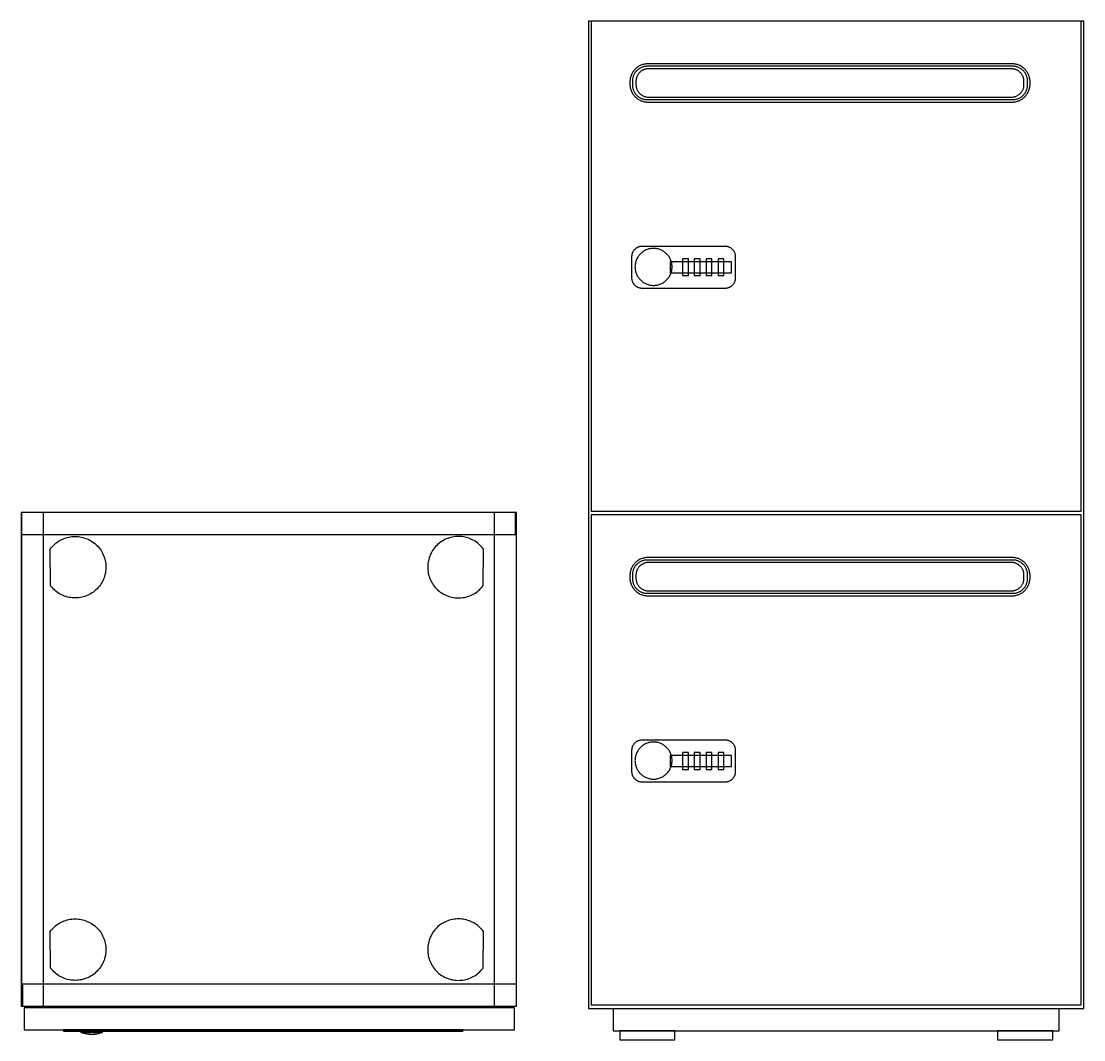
# Model space of a CAD drawing. Header units: millimetres. Extents: x 1075 to 13200, y 678 to 7235.
# Drawn here: x 4226 to 5087, y 5460 to 6285 of the extents above; entities that cross this region are included whole.
import ezdxf

# ---------------------------------------------------------------- set-up
doc = ezdxf.new("R2010")
doc.units = ezdxf.units.MM

msp = doc.modelspace()

# ---------------------------------------------------------------- linework, layer by layer
at = {"color": 0}
for points in [[(4627.29, 5886.94), (4226.29, 5886.94), (4226.29, 5486.94), (4627.29, 5486.94)], [(4244.39, 5886.94), (4226.39, 5886.94), (4226.39, 5486.94), (4244.39, 5486.94)], [(4626.39, 5886.94), (4226.39, 5886.94), (4226.39, 5869.14), (4626.39, 5869.14)], [(4244.33, 5886.94), (4226.39, 5886.94), (4226.39, 5487.02), (4244.33, 5487.02)], [(4627.22, 5887), (4609.22, 5887), (4609.22, 5487), (4627.22, 5487)], [(4627.29, 5886.94), (4609.29, 5886.94), (4609.29, 5486.94), (4627.29, 5486.94)], [(4249.77, 5857.32), (4250.61, 5858.41), (4251.49, 5859.44), (4252.41, 5860.41), (4253.38, 5861.32), (4254.38, 5862.17), (4255.43, 5862.96), (4256.5, 5863.69), (4257.61, 5864.36), (4258.75, 5864.97), (4259.91, 5865.51), (4261.09, 5866), (4262.29, 5866.42), (4263.52, 5866.78), (4264.75, 5867.07), (4266, 5867.31), (4267.26, 5867.48), (4268.53, 5867.58), (4269.79, 5867.62), (4271.07, 5867.6), (4272.34, 5867.51), (4273.6, 5867.36), (4274.86, 5867.14), (4276.11, 5866.86), (4277.35, 5866.51), (4278.58, 5866.1), (4279.79, 5865.62), (4280.98, 5865.07), (4282.14, 5864.46), (4283.28, 5863.78), (4284.39, 5863.03), (4285.48, 5862.21), (4286.53, 5861.33), (4287.53, 5860.39), (4288.46, 5859.41), (4289.34, 5858.39), (4290.14, 5857.33), (4290.89, 5856.25), (4291.57, 5855.13), (4292.19, 5853.98), (4292.74, 5852.82), (4293.23, 5851.62), (4293.65, 5850.41), (4294.02, 5849.19), (4294.31, 5847.95), (4294.55, 5846.7), (4294.72, 5845.44), (4294.82, 5844.17), (4294.86, 5842.9), (4294.84, 5841.63), (4294.75, 5840.36), (4294.6, 5839.1), (4294.39, 5837.85), (4294.11, 5836.6), (4293.77, 5835.37), (4293.36, 5834.15), (4292.89, 5832.96), (4292.35, 5831.78), (4291.75, 5830.63), (4291.09, 5829.5), (4290.36, 5828.4), (4289.57, 5827.33), (4288.71, 5826.3), (4287.79, 5825.31), (4286.8, 5824.35), (4285.76, 5823.45), (4284.69, 5822.62), (4283.59, 5821.86), (4282.46, 5821.16), (4281.3, 5820.53), (4280.12, 5819.96), (4278.92, 5819.46), (4277.71, 5819.03), (4276.47, 5818.66), (4275.22, 5818.36), (4273.97, 5818.13), (4272.7, 5817.96), (4271.44, 5817.85), (4270.16, 5817.81), (4268.89, 5817.83), (4267.63, 5817.92), (4266.37, 5818.07), (4265.11, 5818.28), (4263.87, 5818.56), (4262.65, 5818.9), (4261.44, 5819.31), (4260.24, 5819.77), (4259.08, 5820.3), (4257.93, 5820.89), (4256.82, 5821.54), (4255.73, 5822.26), (4254.67, 5823.03), (4253.66, 5823.87), (4252.68, 5824.76), (4251.74, 5825.72), (4250.84, 5826.74), (4249.99, 5827.82)], [(4600.52, 5857.32), (4599.69, 5858.41), (4598.8, 5859.44), (4597.88, 5860.41), (4596.91, 5861.32), (4595.91, 5862.17), (4594.86, 5862.96), (4593.79, 5863.69), (4592.68, 5864.36), (4591.55, 5864.97), (4590.38, 5865.51), (4589.2, 5866), (4588, 5866.42), (4586.78, 5866.78), (4585.54, 5867.07), (4584.29, 5867.31), (4583.03, 5867.48), (4581.77, 5867.58), (4580.5, 5867.62), (4579.22, 5867.6), (4577.95, 5867.51), (4576.69, 5867.36), (4575.43, 5867.14), (4574.18, 5866.86), (4572.94, 5866.51), (4571.71, 5866.1), (4570.5, 5865.62), (4569.32, 5865.07), (4568.15, 5864.46), (4567.01, 5863.78), (4565.9, 5863.03), (4564.81, 5862.21), (4563.76, 5861.33), (4562.76, 5860.39), (4561.83, 5859.41), (4560.96, 5858.39), (4560.15, 5857.33), (4559.4, 5856.25), (4558.72, 5855.13), (4558.1, 5853.98), (4557.55, 5852.82), (4557.06, 5851.62), (4556.64, 5850.41), (4556.27, 5849.19), (4555.98, 5847.95), (4555.74, 5846.7), (4555.57, 5845.44), (4555.47, 5844.17), (4555.43, 5842.9), (4555.45, 5841.63), (4555.54, 5840.36), (4555.69, 5839.1), (4555.9, 5837.85), (4556.18, 5836.6), (4556.52, 5835.37), (4556.93, 5834.15), (4557.4, 5832.96), (4557.94, 5831.78), (4558.54, 5830.63), (4559.2, 5829.5), (4559.93, 5828.4), (4560.73, 5827.33), (4561.58, 5826.3), (4562.5, 5825.31), (4563.49, 5824.35), (4564.53, 5823.45), (4565.6, 5822.62), (4566.7, 5821.86), (4567.83, 5821.16), (4568.99, 5820.53), (4570.17, 5819.96), (4571.37, 5819.46), (4572.58, 5819.03), (4573.82, 5818.66), (4575.07, 5818.36), (4576.32, 5818.13), (4577.59, 5817.96), (4578.86, 5817.85), (4580.13, 5817.81), (4581.4, 5817.83), (4582.66, 5817.92), (4583.92, 5818.07), (4585.18, 5818.28), (4586.42, 5818.56), (4587.64, 5818.9), (4588.86, 5819.31), (4590.05, 5819.77), (4591.21, 5820.3), (4592.36, 5820.89), (4593.48, 5821.54), (4594.56, 5822.26), (4595.62, 5823.03), (4596.63, 5823.87), (4597.61, 5824.76), (4598.55, 5825.72), (4599.45, 5826.74), (4600.3, 5827.82)], [(4249.77, 5547.5), (4250.61, 5548.59), (4251.49, 5549.62), (4252.41, 5550.59), (4253.38, 5551.5), (4254.38, 5552.35), (4255.43, 5553.14), (4256.5, 5553.87), (4257.61, 5554.54), (4258.75, 5555.15), (4259.91, 5555.69), (4261.09, 5556.18), (4262.29, 5556.6), (4263.52, 5556.96), (4264.75, 5557.25), (4266, 5557.48), (4267.26, 5557.65), (4268.53, 5557.76), (4269.79, 5557.8), (4271.07, 5557.78), (4272.34, 5557.69), (4273.6, 5557.54), (4274.86, 5557.32), (4276.11, 5557.04), (4277.35, 5556.69), (4278.58, 5556.28), (4279.79, 5555.8), (4280.98, 5555.25), (4282.14, 5554.63), (4283.28, 5553.95), (4284.39, 5553.2), (4285.48, 5552.39), (4286.53, 5551.5), (4287.53, 5550.56), (4288.46, 5549.58), (4289.34, 5548.56), (4290.14, 5547.51), (4290.89, 5546.42), (4291.57, 5545.31), (4292.19, 5544.16), (4292.74, 5542.99), (4293.23, 5541.8), (4293.65, 5540.59), (4294.02, 5539.37), (4294.31, 5538.13), (4294.55, 5536.87), (4294.72, 5535.61), (4294.82, 5534.35), (4294.86, 5533.08), (4294.84, 5531.81), (4294.75, 5530.54), (4294.6, 5529.28), (4294.39, 5528.02), (4294.11, 5526.78), (4293.77, 5525.55), (4293.36, 5524.33), (4292.89, 5523.13), (4292.35, 5521.96), (4291.75, 5520.8), (4291.09, 5519.68), (4290.36, 5518.58), (4289.57, 5517.51), (4288.71, 5516.48), (4287.79, 5515.49), (4286.8, 5514.53), (4285.76, 5513.63), (4284.69, 5512.8), (4283.59, 5512.03), (4282.46, 5511.34), (4281.3, 5510.7), (4280.12, 5510.14), (4278.92, 5509.64), (4277.71, 5509.21), (4276.47, 5508.84), (4275.22, 5508.54), (4273.97, 5508.31), (4272.7, 5508.13), (4271.44, 5508.03), (4270.16, 5507.99), (4268.89, 5508.01), (4267.63, 5508.1), (4266.37, 5508.25), (4265.11, 5508.46), (4263.87, 5508.74), (4262.65, 5509.08), (4261.44, 5509.48), (4260.24, 5509.95), (4259.08, 5510.48), (4257.93, 5511.07), (4256.82, 5511.72), (4255.73, 5512.43), (4254.67, 5513.21), (4253.66, 5514.04), (4252.68, 5514.94), (4251.74, 5515.9), (4250.84, 5516.92), (4249.99, 5517.99)], [(4600.52, 5547.5), (4599.69, 5548.59), (4598.8, 5549.62), (4597.88, 5550.59), (4596.91, 5551.5), (4595.91, 5552.35), (4594.86, 5553.14), (4593.79, 5553.87), (4592.68, 5554.54), (4591.55, 5555.15), (4590.38, 5555.69), (4589.2, 5556.18), (4588, 5556.6), (4586.78, 5556.96), (4585.54, 5557.25), (4584.29, 5557.48), (4583.03, 5557.65), (4581.77, 5557.76), (4580.5, 5557.8), (4579.22, 5557.78), (4577.95, 5557.69), (4576.69, 5557.54), (4575.43, 5557.32), (4574.18, 5557.04), (4572.94, 5556.69), (4571.71, 5556.28), (4570.5, 5555.8), (4569.32, 5555.25), (4568.15, 5554.63), (4567.01, 5553.95), (4565.9, 5553.2), (4564.81, 5552.39), (4563.76, 5551.5), (4562.76, 5550.56), (4561.83, 5549.58), (4560.96, 5548.56), (4560.15, 5547.51), (4559.4, 5546.42), (4558.72, 5545.31), (4558.1, 5544.16), (4557.55, 5542.99), (4557.06, 5541.8), (4556.64, 5540.59), (4556.27, 5539.37), (4555.98, 5538.13), (4555.74, 5536.87), (4555.57, 5535.61), (4555.47, 5534.35), (4555.43, 5533.08), (4555.45, 5531.81), (4555.54, 5530.54), (4555.69, 5529.28), (4555.9, 5528.02), (4556.18, 5526.78), (4556.52, 5525.55), (4556.93, 5524.33), (4557.4, 5523.13), (4557.94, 5521.96), (4558.54, 5520.8), (4559.2, 5519.68), (4559.93, 5518.58), (4560.73, 5517.51), (4561.58, 5516.48), (4562.5, 5515.49), (4563.49, 5514.53), (4564.53, 5513.63), (4565.6, 5512.8), (4566.7, 5512.03), (4567.83, 5511.34), (4568.99, 5510.7), (4570.17, 5510.14), (4571.37, 5509.64), (4572.58, 5509.21), (4573.82, 5508.84), (4575.07, 5508.54), (4576.32, 5508.31), (4577.59, 5508.13), (4578.86, 5508.03), (4580.13, 5507.99), (4581.4, 5508.01), (4582.66, 5508.1), (4583.92, 5508.25), (4585.18, 5508.46), (4586.42, 5508.74), (4587.64, 5509.08), (4588.86, 5509.48), (4590.05, 5509.95), (4591.21, 5510.48), (4592.36, 5511.07), (4593.48, 5511.72), (4594.56, 5512.43), (4595.62, 5513.21), (4596.63, 5514.04), (4597.61, 5514.94), (4598.55, 5515.9), (4599.45, 5516.92), (4600.3, 5517.99)], [(4627.29, 5504.94), (4227.29, 5504.94), (4227.29, 5486.94), (4627.29, 5486.94)], [(4625.73, 5485.85), (4228.73, 5485.85), (4228.73, 5467.85), (4625.73, 5467.85)], [(4584.23, 5467.88), (4260.24, 5467.88), (4260.24, 5467.42), (4260.24, 5467.39), (4260.25, 5467.36), (4260.25, 5467.34), (4260.26, 5467.31), (4260.26, 5467.29), (4260.27, 5467.26), (4260.28, 5467.24), (4260.29, 5467.21), (4260.3, 5467.19), (4260.31, 5467.17), (4260.32, 5467.15), (4260.33, 5467.13), (4260.35, 5467.1), (4260.36, 5467.09), (4260.38, 5467.07), (4260.4, 5467.05), (4260.41, 5467.03), (4260.43, 5467.01), (4260.45, 5467), (4260.47, 5466.98), (4260.49, 5466.97), (4260.52, 5466.96), (4260.54, 5466.95), (4260.56, 5466.94), (4260.59, 5466.93), (4260.61, 5466.92), (4260.63, 5466.91), (4260.66, 5466.91), (4260.69, 5466.9), (4260.71, 5466.9), (4260.74, 5466.9), (4260.76, 5466.9), (4583.71, 5466.9), (4583.74, 5466.9), (4583.76, 5466.9), (4583.79, 5466.9), (4583.81, 5466.91), (4583.84, 5466.91), (4583.86, 5466.92), (4583.89, 5466.93), (4583.91, 5466.94), (4583.93, 5466.95), (4583.96, 5466.96), (4583.98, 5466.97), (4584, 5466.98), (4584.02, 5467), (4584.04, 5467.01), (4584.06, 5467.03), (4584.07, 5467.05), (4584.09, 5467.07), (4584.11, 5467.09), (4584.12, 5467.1), (4584.14, 5467.13), (4584.15, 5467.15), (4584.16, 5467.17), (4584.18, 5467.19), (4584.19, 5467.21), (4584.2, 5467.24), (4584.2, 5467.26), (4584.21, 5467.29), (4584.22, 5467.31), (4584.22, 5467.34), (4584.22, 5467.36), (4584.23, 5467.39), (4584.23, 5467.42)], [(4292.02, 5466.91), (4274.5, 5466.91), (4274.5, 5465.76), (4292.02, 5465.76)]]:
    msp.add_lwpolyline(points, close=True, dxfattribs=at)
msp.add_lwpolyline([(4275.48, 5465.76), (4276.75, 5465.3), (4278.05, 5464.91), (4279.37, 5464.61), (4280.7, 5464.4), (4282.05, 5464.27), (4283.4, 5464.22), (4284.75, 5464.26), (4286.1, 5464.39), (4287.43, 5464.6), (4288.75, 5464.9), (4290.05, 5465.28), (4291.32, 5465.74)], dxfattribs=at)
for points in [[(5086.68, 6285.05, 0), (4685.68, 6285.05, 0), (4685.68, 5485.05, 0), (5086.68, 5485.05, 0)], [(5084.68, 6285.05, 0), (4687.68, 6285.05, 0), (4687.68, 5888.05, 0), (5084.68, 5888.05, 0)], [(5043.18, 6236.03, 0), (5043.16, 6236.77, 0), (5043.1, 6237.51, 0), (5043.01, 6238.23, 0), (5042.88, 6238.95, 0), (5042.72, 6239.65, 0), (5042.52, 6240.34, 0), (5042.3, 6241.01, 0), (5042.04, 6241.67, 0), (5041.74, 6242.32, 0), (5041.42, 6242.94, 0), (5041.07, 6243.55, 0), (5040.7, 6244.14, 0), (5040.29, 6244.71, 0), (5039.86, 6245.26, 0), (5039.4, 6245.79, 0), (5038.92, 6246.29, 0), (5038.42, 6246.77, 0), (5037.89, 6247.23, 0), (5037.34, 6247.66, 0), (5036.77, 6248.06, 0), (5036.18, 6248.44, 0), (5035.57, 6248.79, 0), (5034.95, 6249.11, 0), (5034.31, 6249.4, 0), (5033.65, 6249.66, 0), (5032.97, 6249.89, 0), (5032.28, 6250.09, 0), (5031.58, 6250.25, 0), (5030.87, 6250.38, 0), (5030.14, 6250.47, 0), (5029.4, 6250.53, 0), (5028.66, 6250.55, 0), (4733.7, 6250.55, 0), (4732.95, 6250.53, 0), (4732.21, 6250.47, 0), (4731.49, 6250.38, 0), (4730.77, 6250.25, 0), (4730.07, 6250.09, 0), (4729.38, 6249.89, 0), (4728.71, 6249.66, 0), (4728.05, 6249.4, 0), (4727.41, 6249.11, 0), (4726.78, 6248.79, 0), (4726.17, 6248.44, 0), (4725.58, 6248.06, 0), (4725.01, 6247.66, 0), (4724.46, 6247.23, 0), (4723.94, 6246.77, 0), (4723.43, 6246.29, 0), (4722.95, 6245.79, 0), (4722.5, 6245.26, 0), (4722.06, 6244.71, 0), (4721.66, 6244.14, 0), (4721.28, 6243.55, 0), (4720.93, 6242.94, 0), (4720.61, 6242.32, 0), (4720.32, 6241.67, 0), (4720.06, 6241.01, 0), (4719.83, 6240.34, 0), (4719.64, 6239.65, 0), (4719.47, 6238.95, 0), (4719.34, 6238.23, 0), (4719.25, 6237.51, 0), (4719.2, 6236.77, 0), (4719.18, 6236.03, 0), (4719.18, 6234.07, 0), (4719.2, 6233.32, 0), (4719.25, 6232.58, 0), (4719.34, 6231.86, 0), (4719.47, 6231.14, 0), (4719.64, 6230.44, 0), (4719.83, 6229.75, 0), (4720.06, 6229.08, 0), (4720.32, 6228.42, 0), (4720.61, 6227.77, 0), (4720.93, 6227.15, 0), (4721.28, 6226.54, 0), (4721.66, 6225.95, 0), (4722.06, 6225.38, 0), (4722.5, 6224.83, 0), (4722.95, 6224.31, 0), (4723.43, 6223.8, 0), (4723.94, 6223.32, 0), (4724.46, 6222.86, 0), (4725.01, 6222.43, 0), (4725.58, 6222.03, 0), (4726.17, 6221.65, 0), (4726.78, 6221.3, 0), (4727.41, 6220.98, 0), (4728.05, 6220.69, 0), (4728.71, 6220.43, 0), (4729.38, 6220.2, 0), (4730.07, 6220, 0), (4730.77, 6219.84, 0), (4731.49, 6219.71, 0), (4732.21, 6219.62, 0), (4732.95, 6219.56, 0), (4733.7, 6219.55, 0), (5028.66, 6219.55, 0), (5029.4, 6219.56, 0), (5030.14, 6219.62, 0), (5030.87, 6219.71, 0), (5031.58, 6219.84, 0), (5032.28, 6220, 0), (5032.97, 6220.2, 0), (5033.65, 6220.43, 0), (5034.31, 6220.69, 0), (5034.95, 6220.98, 0), (5035.57, 6221.3, 0), (5036.18, 6221.65, 0), (5036.77, 6222.03, 0), (5037.34, 6222.43, 0), (5037.89, 6222.86, 0), (5038.42, 6223.32, 0), (5038.92, 6223.8, 0), (5039.4, 6224.31, 0), (5039.86, 6224.83, 0), (5040.29, 6225.38, 0), (5040.7, 6225.95, 0), (5041.07, 6226.54, 0), (5041.42, 6227.15, 0), (5041.74, 6227.77, 0), (5042.04, 6228.42, 0), (5042.3, 6229.08, 0), (5042.52, 6229.75, 0), (5042.72, 6230.44, 0), (5042.88, 6231.14, 0), (5043.01, 6231.86, 0), (5043.1, 6232.58, 0), (5043.16, 6233.32, 0), (5043.18, 6234.07, 0)], [(5041.18, 6236.55, 0), (5041.16, 6237.16, 0), (5041.11, 6237.77, 0), (5041.04, 6238.37, 0), (5040.93, 6238.96, 0), (5040.8, 6239.54, 0), (5040.64, 6240.11, 0), (5040.45, 6240.67, 0), (5040.23, 6241.21, 0), (5039.99, 6241.75, 0), (5039.73, 6242.26, 0), (5039.44, 6242.77, 0), (5039.13, 6243.25, 0), (5038.79, 6243.72, 0), (5038.44, 6244.18, 0), (5038.06, 6244.61, 0), (5037.66, 6245.03, 0), (5037.24, 6245.43, 0), (5036.81, 6245.8, 0), (5036.35, 6246.16, 0), (5035.88, 6246.49, 0), (5035.4, 6246.81, 0), (5034.89, 6247.1, 0), (5034.38, 6247.36, 0), (5033.85, 6247.6, 0), (5033.3, 6247.82, 0), (5032.74, 6248.01, 0), (5032.17, 6248.17, 0), (5031.59, 6248.3, 0), (5031, 6248.41, 0), (5030.4, 6248.48, 0), (5029.79, 6248.53, 0), (5029.18, 6248.55, 0), (4733.18, 6248.55, 0), (4732.56, 6248.53, 0), (4731.95, 6248.48, 0), (4731.35, 6248.41, 0), (4730.76, 6248.3, 0), (4730.18, 6248.17, 0), (4729.61, 6248.01, 0), (4729.05, 6247.82, 0), (4728.51, 6247.6, 0), (4727.98, 6247.36, 0), (4727.46, 6247.1, 0), (4726.96, 6246.81, 0), (4726.47, 6246.49, 0), (4726, 6246.16, 0), (4725.55, 6245.8, 0), (4725.11, 6245.43, 0), (4724.69, 6245.03, 0), (4724.3, 6244.61, 0), (4723.92, 6244.18, 0), (4723.56, 6243.72, 0), (4723.23, 6243.25, 0), (4722.92, 6242.77, 0), (4722.63, 6242.26, 0), (4722.36, 6241.75, 0), (4722.12, 6241.21, 0), (4721.91, 6240.67, 0), (4721.72, 6240.11, 0), (4721.56, 6239.54, 0), (4721.42, 6238.96, 0), (4721.32, 6238.37, 0), (4721.24, 6237.77, 0), (4721.19, 6237.16, 0), (4721.18, 6236.55, 0), (4721.18, 6233.55, 0), (4721.19, 6232.93, 0), (4721.24, 6232.32, 0), (4721.32, 6231.72, 0), (4721.42, 6231.13, 0), (4721.56, 6230.55, 0), (4721.72, 6229.98, 0), (4721.91, 6229.42, 0), (4722.12, 6228.88, 0), (4722.36, 6228.35, 0), (4722.63, 6227.83, 0), (4722.92, 6227.33, 0), (4723.23, 6226.84, 0), (4723.56, 6226.37, 0), (4723.92, 6225.91, 0), (4724.3, 6225.48, 0), (4724.69, 6225.06, 0), (4725.11, 6224.66, 0), (4725.55, 6224.29, 0), (4726, 6223.93, 0), (4726.47, 6223.6, 0), (4726.96, 6223.28, 0), (4727.46, 6222.99, 0), (4727.98, 6222.73, 0), (4728.51, 6222.49, 0), (4729.05, 6222.27, 0), (4729.61, 6222.09, 0), (4730.18, 6221.92, 0), (4730.76, 6221.79, 0), (4731.35, 6221.68, 0), (4731.95, 6221.61, 0), (4732.56, 6221.56, 0), (4733.18, 6221.55, 0), (5029.18, 6221.55, 0), (5029.79, 6221.56, 0), (5030.4, 6221.61, 0), (5031, 6221.68, 0), (5031.59, 6221.79, 0), (5032.17, 6221.92, 0), (5032.74, 6222.09, 0), (5033.3, 6222.27, 0), (5033.85, 6222.49, 0), (5034.38, 6222.73, 0), (5034.89, 6222.99, 0), (5035.4, 6223.28, 0), (5035.88, 6223.6, 0), (5036.35, 6223.93, 0), (5036.81, 6224.29, 0), (5037.24, 6224.66, 0), (5037.66, 6225.06, 0), (5038.06, 6225.48, 0), (5038.44, 6225.91, 0), (5038.79, 6226.37, 0), (5039.13, 6226.84, 0), (5039.44, 6227.33, 0), (5039.73, 6227.83, 0), (5039.99, 6228.35, 0), (5040.23, 6228.88, 0), (5040.45, 6229.42, 0), (5040.64, 6229.98, 0), (5040.8, 6230.55, 0), (5040.93, 6231.13, 0), (5041.04, 6231.72, 0), (5041.11, 6232.32, 0), (5041.16, 6232.93, 0), (5041.18, 6233.55, 0)], [(5038.29, 6236.35, 0), (5038.27, 6236.87, 0), (5038.23, 6237.39, 0), (5038.17, 6237.9, 0), (5038.08, 6238.4, 0), (5037.97, 6238.89, 0), (5037.83, 6239.37, 0), (5037.67, 6239.84, 0), (5037.49, 6240.31, 0), (5037.28, 6240.76, 0), (5037.06, 6241.19, 0), (5036.81, 6241.62, 0), (5036.55, 6242.03, 0), (5036.27, 6242.43, 0), (5035.96, 6242.81, 0), (5035.64, 6243.18, 0), (5035.31, 6243.54, 0), (5034.95, 6243.87, 0), (5034.58, 6244.19, 0), (5034.2, 6244.49, 0), (5033.8, 6244.78, 0), (5033.39, 6245.04, 0), (5032.96, 6245.29, 0), (5032.53, 6245.51, 0), (5032.08, 6245.72, 0), (5031.61, 6245.9, 0), (5031.14, 6246.06, 0), (5030.66, 6246.2, 0), (5030.17, 6246.31, 0), (5029.67, 6246.4, 0), (5029.16, 6246.46, 0), (5028.64, 6246.5, 0), (5028.12, 6246.52, 0), (4734.23, 6246.52, 0), (4733.71, 6246.5, 0), (4733.19, 6246.46, 0), (4732.69, 6246.4, 0), (4732.19, 6246.31, 0), (4731.69, 6246.2, 0), (4731.21, 6246.06, 0), (4730.74, 6245.9, 0), (4730.28, 6245.72, 0), (4729.83, 6245.51, 0), (4729.39, 6245.29, 0), (4728.96, 6245.04, 0), (4728.55, 6244.78, 0), (4728.15, 6244.49, 0), (4727.77, 6244.19, 0), (4727.4, 6243.87, 0), (4727.05, 6243.54, 0), (4726.71, 6243.18, 0), (4726.39, 6242.81, 0), (4726.09, 6242.43, 0), (4725.81, 6242.03, 0), (4725.54, 6241.62, 0), (4725.3, 6241.19, 0), (4725.07, 6240.76, 0), (4724.87, 6240.31, 0), (4724.69, 6239.84, 0), (4724.53, 6239.37, 0), (4724.39, 6238.89, 0), (4724.28, 6238.4, 0), (4724.19, 6237.9, 0), (4724.12, 6237.39, 0), (4724.08, 6236.87, 0), (4724.07, 6236.35, 0), (4724.07, 6233.74, 0), (4724.08, 6233.22, 0), (4724.12, 6232.7, 0), (4724.19, 6232.19, 0), (4724.28, 6231.69, 0), (4724.39, 6231.2, 0), (4724.53, 6230.72, 0), (4724.69, 6230.25, 0), (4724.87, 6229.79, 0), (4725.07, 6229.33, 0), (4725.3, 6228.9, 0), (4725.54, 6228.47, 0), (4725.81, 6228.06, 0), (4726.09, 6227.66, 0), (4726.39, 6227.28, 0), (4726.71, 6226.91, 0), (4727.05, 6226.55, 0), (4727.4, 6226.22, 0), (4727.77, 6225.9, 0), (4728.15, 6225.6, 0), (4728.55, 6225.31, 0), (4728.96, 6225.05, 0), (4729.39, 6224.8, 0), (4729.83, 6224.58, 0), (4730.28, 6224.37, 0), (4730.74, 6224.19, 0), (4731.21, 6224.03, 0), (4731.69, 6223.9, 0), (4732.19, 6223.78, 0), (4732.69, 6223.69, 0), (4733.19, 6223.63, 0), (4733.71, 6223.59, 0), (4734.23, 6223.58, 0), (5028.12, 6223.58, 0), (5028.64, 6223.59, 0), (5029.16, 6223.63, 0), (5029.67, 6223.69, 0), (5030.17, 6223.78, 0), (5030.66, 6223.9, 0), (5031.14, 6224.03, 0), (5031.61, 6224.19, 0), (5032.08, 6224.37, 0), (5032.53, 6224.58, 0), (5032.96, 6224.8, 0), (5033.39, 6225.05, 0), (5033.8, 6225.31, 0), (5034.2, 6225.6, 0), (5034.58, 6225.9, 0), (5034.95, 6226.22, 0), (5035.31, 6226.55, 0), (5035.64, 6226.91, 0), (5035.96, 6227.28, 0), (5036.27, 6227.66, 0), (5036.55, 6228.06, 0), (5036.81, 6228.47, 0), (5037.06, 6228.9, 0), (5037.28, 6229.33, 0), (5037.49, 6229.79, 0), (5037.67, 6230.25, 0), (5037.83, 6230.72, 0), (5037.97, 6231.2, 0), (5038.08, 6231.69, 0), (5038.17, 6232.19, 0), (5038.23, 6232.7, 0), (5038.27, 6233.22, 0), (5038.29, 6233.74, 0)], [(4804.79, 6094.2, 0.48), (4804.78, 6094.64, 0.48), (4804.75, 6095.06, 0.48), (4804.69, 6095.48, 0.48), (4804.62, 6095.9, 0.48), (4804.52, 6096.3, 0.48), (4804.41, 6096.7, 0.48), (4804.28, 6097.09, 0.48), (4804.13, 6097.47, 0.48), (4803.96, 6097.84, 0.48), (4803.77, 6098.21, 0.48), (4803.57, 6098.56, 0.48), (4803.35, 6098.9, 0.48), (4803.12, 6099.23, 0.48), (4802.87, 6099.54, 0.48), (4802.61, 6099.85, 0.48), (4802.33, 6100.14, 0.48), (4802.04, 6100.42, 0.48), (4801.73, 6100.68, 0.48), (4801.41, 6100.93, 0.48), (4801.08, 6101.17, 0.48), (4800.74, 6101.39, 0.48), (4800.39, 6101.59, 0.48), (4800.03, 6101.77, 0.48), (4799.66, 6101.94, 0.48), (4799.28, 6102.09, 0.48), (4798.89, 6102.22, 0.48), (4798.49, 6102.34, 0.48), (4798.08, 6102.43, 0.48), (4797.67, 6102.51, 0.48), (4797.25, 6102.56, 0.48), (4796.82, 6102.59, 0.48), (4796.39, 6102.6, 0.48), (4728.96, 6102.6, 0.48), (4728.53, 6102.59, 0.48), (4728.11, 6102.56, 0.48), (4727.69, 6102.51, 0.48), (4727.27, 6102.43, 0.48), (4726.87, 6102.34, 0.48), (4726.47, 6102.22, 0.48), (4726.08, 6102.09, 0.48), (4725.7, 6101.94, 0.48), (4725.32, 6101.77, 0.48), (4724.96, 6101.59, 0.48), (4724.61, 6101.39, 0.48), (4724.27, 6101.17, 0.48), (4723.94, 6100.93, 0.48), (4723.62, 6100.68, 0.48), (4723.32, 6100.42, 0.48), (4723.03, 6100.14, 0.48), (4722.75, 6099.85, 0.48), (4722.48, 6099.54, 0.48), (4722.24, 6099.23, 0.48), (4722, 6098.9, 0.48), (4721.78, 6098.56, 0.48), (4721.58, 6098.21, 0.48), (4721.39, 6097.84, 0.48), (4721.23, 6097.47, 0.48), (4721.07, 6097.09, 0.48), (4720.94, 6096.7, 0.48), (4720.83, 6096.3, 0.48), (4720.74, 6095.9, 0.48), (4720.66, 6095.48, 0.48), (4720.61, 6095.06, 0.48), (4720.58, 6094.64, 0.48), (4720.57, 6094.2, 0.48), (4720.57, 6077.24, 0.48), (4720.58, 6076.8, 0.48), (4720.61, 6076.38, 0.48), (4720.66, 6075.96, 0.48), (4720.74, 6075.54, 0.48), (4720.83, 6075.14, 0.48), (4720.94, 6074.74, 0.48), (4721.07, 6074.35, 0.48), (4721.23, 6073.97, 0.48), (4721.39, 6073.6, 0.48), (4721.58, 6073.23, 0.48), (4721.78, 6072.88, 0.48), (4722, 6072.54, 0.48), (4722.24, 6072.21, 0.48), (4722.48, 6071.89, 0.48), (4722.75, 6071.59, 0.48), (4723.03, 6071.3, 0.48), (4723.32, 6071.02, 0.48), (4723.62, 6070.76, 0.48), (4723.94, 6070.51, 0.48), (4724.27, 6070.27, 0.48), (4724.61, 6070.05, 0.48), (4724.96, 6069.85, 0.48), (4725.32, 6069.66, 0.48), (4725.7, 6069.5, 0.48), (4726.08, 6069.35, 0.48), (4726.47, 6069.21, 0.48), (4726.87, 6069.1, 0.48), (4727.27, 6069.01, 0.48), (4727.69, 6068.93, 0.48), (4728.11, 6068.88, 0.48), (4728.53, 6068.85, 0.48), (4728.96, 6068.84, 0.48), (4796.39, 6068.84, 0.48), (4796.82, 6068.85, 0.48), (4797.25, 6068.88, 0.48), (4797.67, 6068.93, 0.48), (4798.08, 6069.01, 0.48), (4798.49, 6069.1, 0.48), (4798.89, 6069.21, 0.48), (4799.28, 6069.35, 0.48), (4799.66, 6069.5, 0.48), (4800.03, 6069.66, 0.48), (4800.39, 6069.85, 0.48), (4800.74, 6070.05, 0.48), (4801.08, 6070.27, 0.48), (4801.41, 6070.51, 0.48), (4801.73, 6070.76, 0.48), (4802.04, 6071.02, 0.48), (4802.33, 6071.3, 0.48), (4802.61, 6071.59, 0.48), (4802.87, 6071.89, 0.48), (4803.12, 6072.21, 0.48), (4803.35, 6072.54, 0.48), (4803.57, 6072.88, 0.48), (4803.77, 6073.23, 0.48), (4803.96, 6073.6, 0.48), (4804.13, 6073.97, 0.48), (4804.28, 6074.35, 0.48), (4804.41, 6074.74, 0.48), (4804.52, 6075.14, 0.48), (4804.62, 6075.54, 0.48), (4804.69, 6075.96, 0.48), (4804.75, 6076.38, 0.48), (4804.78, 6076.8, 0.48), (4804.79, 6077.24, 0.48)], [(4753.3, 6086.04, 0.48), (4753.28, 6086.81, 0.48), (4753.22, 6087.58, 0.48), (4753.12, 6088.33, 0.48), (4752.99, 6089.07, 0.48), (4752.82, 6089.79, 0.48), (4752.62, 6090.5, 0.48), (4752.39, 6091.2, 0.48), (4752.12, 6091.88, 0.48), (4751.82, 6092.55, 0.48), (4751.48, 6093.19, 0.48), (4751.12, 6093.82, 0.48), (4750.73, 6094.43, 0.48), (4750.31, 6095.02, 0.48), (4749.87, 6095.59, 0.48), (4749.4, 6096.13, 0.48), (4748.9, 6096.65, 0.48), (4748.38, 6097.15, 0.48), (4747.83, 6097.62, 0.48), (4747.27, 6098.07, 0.48), (4746.68, 6098.49, 0.48), (4746.07, 6098.88, 0.48), (4745.44, 6099.24, 0.48), (4744.79, 6099.57, 0.48), (4744.13, 6099.87, 0.48), (4743.45, 6100.14, 0.48), (4742.75, 6100.38, 0.48), (4742.04, 6100.58, 0.48), (4741.31, 6100.75, 0.48), (4740.57, 6100.88, 0.48), (4739.82, 6100.97, 0.48), (4739.06, 6101.03, 0.48), (4738.29, 6101.05, 0.48), (4737.52, 6101.03, 0.48), (4736.76, 6100.97, 0.48), (4736.01, 6100.88, 0.48), (4735.27, 6100.75, 0.48), (4734.54, 6100.58, 0.48), (4733.83, 6100.38, 0.48), (4733.13, 6100.14, 0.48), (4732.45, 6099.87, 0.48), (4731.79, 6099.57, 0.48), (4731.14, 6099.24, 0.48), (4730.51, 6098.88, 0.48), (4729.9, 6098.49, 0.48), (4729.31, 6098.07, 0.48), (4728.75, 6097.62, 0.48), (4728.2, 6097.15, 0.48), (4727.68, 6096.65, 0.48), (4727.18, 6096.13, 0.48), (4726.71, 6095.59, 0.48), (4726.27, 6095.02, 0.48), (4725.85, 6094.43, 0.48), (4725.46, 6093.82, 0.48), (4725.09, 6093.19, 0.48), (4724.76, 6092.55, 0.48), (4724.46, 6091.88, 0.48), (4724.19, 6091.2, 0.48), (4723.96, 6090.5, 0.48), (4723.75, 6089.79, 0.48), (4723.59, 6089.07, 0.48), (4723.45, 6088.33, 0.48), (4723.36, 6087.58, 0.48), (4723.3, 6086.81, 0.48), (4723.28, 6086.04, 0.48), (4723.3, 6085.27, 0.48), (4723.36, 6084.51, 0.48), (4723.45, 6083.76, 0.48), (4723.59, 6083.02, 0.48), (4723.75, 6082.29, 0.48), (4723.96, 6081.58, 0.48), (4724.19, 6080.89, 0.48), (4724.46, 6080.2, 0.48), (4724.76, 6079.54, 0.48), (4725.09, 6078.89, 0.48), (4725.46, 6078.26, 0.48), (4725.85, 6077.66, 0.48), (4726.27, 6077.07, 0.48), (4726.71, 6076.5, 0.48), (4727.18, 6075.95, 0.48), (4727.68, 6075.43, 0.48), (4728.2, 6074.94, 0.48), (4728.75, 6074.46, 0.48), (4729.31, 6074.02, 0.48), (4729.9, 6073.6, 0.48), (4730.51, 6073.21, 0.48), (4731.14, 6072.85, 0.48), (4731.79, 6072.52, 0.48), (4732.45, 6072.22, 0.48), (4733.13, 6071.95, 0.48), (4733.83, 6071.71, 0.48), (4734.54, 6071.51, 0.48), (4735.27, 6071.34, 0.48), (4736.01, 6071.21, 0.48), (4736.76, 6071.11, 0.48), (4737.52, 6071.05, 0.48), (4738.29, 6071.04, 0.48), (4739.06, 6071.05, 0.48), (4739.82, 6071.11, 0.48), (4740.57, 6071.21, 0.48), (4741.31, 6071.34, 0.48), (4742.04, 6071.51, 0.48), (4742.75, 6071.71, 0.48), (4743.45, 6071.95, 0.48), (4744.13, 6072.22, 0.48), (4744.79, 6072.52, 0.48), (4745.44, 6072.85, 0.48), (4746.07, 6073.21, 0.48), (4746.68, 6073.6, 0.48), (4747.27, 6074.02, 0.48), (4747.83, 6074.46, 0.48), (4748.38, 6074.94, 0.48), (4748.9, 6075.43, 0.48), (4749.4, 6075.95, 0.48), (4749.87, 6076.5, 0.48), (4750.31, 6077.07, 0.48), (4750.73, 6077.66, 0.48), (4751.12, 6078.26, 0.48), (4751.48, 6078.89, 0.48), (4751.82, 6079.54, 0.48), (4752.12, 6080.2, 0.48), (4752.39, 6080.89, 0.48), (4752.62, 6081.58, 0.48), (4752.82, 6082.29, 0.48), (4752.99, 6083.02, 0.48), (4753.12, 6083.76, 0.48), (4753.22, 6084.51, 0.48), (4753.28, 6085.27, 0.48)], [(4766.5, 6092.64, 0.48), (4761.74, 6092.64, 0.48), (4761.74, 6078.92, 0.48), (4766.5, 6078.92, 0.48)], [(4776.02, 6092.64, 0.48), (4771.26, 6092.64, 0.48), (4771.26, 6078.92, 0.48), (4776.02, 6078.92, 0.48)], [(4785.55, 6092.64, 0.48), (4780.79, 6092.64, 0.48), (4780.79, 6078.92, 0.48), (4785.55, 6078.92, 0.48)], [(4795.27, 6092.64, 0.48), (4790.51, 6092.64, 0.48), (4790.51, 6078.92, 0.48), (4795.27, 6078.92, 0.48)], [(4801.43, 6090.05, 0.48), (4751.74, 6090.05, 0.48), (4751.74, 6081.26, 0.48), (4801.43, 6081.26, 0.48)], [(5084.68, 5885.05, 0), (4687.68, 5885.05, 0), (4687.68, 5488.05, 0), (5084.68, 5488.05, 0)], [(5043.18, 5836.03, 0), (5043.16, 5836.77, 0), (5043.1, 5837.51, 0), (5043.01, 5838.23, 0), (5042.88, 5838.95, 0), (5042.72, 5839.65, 0), (5042.52, 5840.34, 0), (5042.3, 5841.01, 0), (5042.04, 5841.67, 0), (5041.74, 5842.32, 0), (5041.42, 5842.94, 0), (5041.07, 5843.55, 0), (5040.7, 5844.14, 0), (5040.29, 5844.71, 0), (5039.86, 5845.26, 0), (5039.4, 5845.79, 0), (5038.92, 5846.29, 0), (5038.42, 5846.77, 0), (5037.89, 5847.23, 0), (5037.34, 5847.66, 0), (5036.77, 5848.06, 0), (5036.18, 5848.44, 0), (5035.57, 5848.79, 0), (5034.95, 5849.11, 0), (5034.31, 5849.4, 0), (5033.65, 5849.66, 0), (5032.97, 5849.89, 0), (5032.28, 5850.09, 0), (5031.58, 5850.25, 0), (5030.87, 5850.38, 0), (5030.14, 5850.47, 0), (5029.4, 5850.53, 0), (5028.66, 5850.55, 0), (4733.7, 5850.55, 0), (4732.95, 5850.53, 0), (4732.21, 5850.47, 0), (4731.49, 5850.38, 0), (4730.77, 5850.25, 0), (4730.07, 5850.09, 0), (4729.38, 5849.89, 0), (4728.71, 5849.66, 0), (4728.05, 5849.4, 0), (4727.41, 5849.11, 0), (4726.78, 5848.79, 0), (4726.17, 5848.44, 0), (4725.58, 5848.06, 0), (4725.01, 5847.66, 0), (4724.46, 5847.23, 0), (4723.94, 5846.77, 0), (4723.43, 5846.29, 0), (4722.95, 5845.79, 0), (4722.5, 5845.26, 0), (4722.06, 5844.71, 0), (4721.66, 5844.14, 0), (4721.28, 5843.55, 0), (4720.93, 5842.94, 0), (4720.61, 5842.32, 0), (4720.32, 5841.67, 0), (4720.06, 5841.01, 0), (4719.83, 5840.34, 0), (4719.64, 5839.65, 0), (4719.47, 5838.95, 0), (4719.34, 5838.23, 0), (4719.25, 5837.51, 0), (4719.2, 5836.77, 0), (4719.18, 5836.03, 0), (4719.18, 5834.07, 0), (4719.2, 5833.32, 0), (4719.25, 5832.58, 0), (4719.34, 5831.86, 0), (4719.47, 5831.14, 0), (4719.64, 5830.44, 0), (4719.83, 5829.75, 0), (4720.06, 5829.08, 0), (4720.32, 5828.42, 0), (4720.61, 5827.77, 0), (4720.93, 5827.15, 0), (4721.28, 5826.54, 0), (4721.66, 5825.95, 0), (4722.06, 5825.38, 0), (4722.5, 5824.83, 0), (4722.95, 5824.31, 0), (4723.43, 5823.8, 0), (4723.94, 5823.32, 0), (4724.46, 5822.86, 0), (4725.01, 5822.43, 0), (4725.58, 5822.03, 0), (4726.17, 5821.65, 0), (4726.78, 5821.3, 0), (4727.41, 5820.98, 0), (4728.05, 5820.69, 0), (4728.71, 5820.43, 0), (4729.38, 5820.2, 0), (4730.07, 5820, 0), (4730.77, 5819.84, 0), (4731.49, 5819.71, 0), (4732.21, 5819.62, 0), (4732.95, 5819.56, 0), (4733.7, 5819.55, 0), (5028.66, 5819.55, 0), (5029.4, 5819.56, 0), (5030.14, 5819.62, 0), (5030.87, 5819.71, 0), (5031.58, 5819.84, 0), (5032.28, 5820, 0), (5032.97, 5820.2, 0), (5033.65, 5820.43, 0), (5034.31, 5820.69, 0), (5034.95, 5820.98, 0), (5035.57, 5821.3, 0), (5036.18, 5821.65, 0), (5036.77, 5822.03, 0), (5037.34, 5822.43, 0), (5037.89, 5822.86, 0), (5038.42, 5823.32, 0), (5038.92, 5823.8, 0), (5039.4, 5824.31, 0), (5039.86, 5824.83, 0), (5040.29, 5825.38, 0), (5040.7, 5825.95, 0), (5041.07, 5826.54, 0), (5041.42, 5827.15, 0), (5041.74, 5827.77, 0), (5042.04, 5828.42, 0), (5042.3, 5829.08, 0), (5042.52, 5829.75, 0), (5042.72, 5830.44, 0), (5042.88, 5831.14, 0), (5043.01, 5831.86, 0), (5043.1, 5832.58, 0), (5043.16, 5833.32, 0), (5043.18, 5834.07, 0)], [(5041.18, 5836.55, 0), (5041.16, 5837.16, 0), (5041.11, 5837.77, 0), (5041.04, 5838.37, 0), (5040.93, 5838.96, 0), (5040.8, 5839.54, 0), (5040.64, 5840.11, 0), (5040.45, 5840.67, 0), (5040.23, 5841.21, 0), (5039.99, 5841.75, 0), (5039.73, 5842.26, 0), (5039.44, 5842.77, 0), (5039.13, 5843.25, 0), (5038.79, 5843.72, 0), (5038.44, 5844.18, 0), (5038.06, 5844.61, 0), (5037.66, 5845.03, 0), (5037.24, 5845.43, 0), (5036.81, 5845.8, 0), (5036.35, 5846.16, 0), (5035.88, 5846.49, 0), (5035.4, 5846.81, 0), (5034.89, 5847.1, 0), (5034.38, 5847.36, 0), (5033.85, 5847.6, 0), (5033.3, 5847.82, 0), (5032.74, 5848.01, 0), (5032.17, 5848.17, 0), (5031.59, 5848.3, 0), (5031, 5848.41, 0), (5030.4, 5848.48, 0), (5029.79, 5848.53, 0), (5029.18, 5848.55, 0), (4733.18, 5848.55, 0), (4732.56, 5848.53, 0), (4731.95, 5848.48, 0), (4731.35, 5848.41, 0), (4730.76, 5848.3, 0), (4730.18, 5848.17, 0), (4729.61, 5848.01, 0), (4729.05, 5847.82, 0), (4728.51, 5847.6, 0), (4727.98, 5847.36, 0), (4727.46, 5847.1, 0), (4726.96, 5846.81, 0), (4726.47, 5846.49, 0), (4726, 5846.16, 0), (4725.55, 5845.8, 0), (4725.11, 5845.43, 0), (4724.69, 5845.03, 0), (4724.3, 5844.61, 0), (4723.92, 5844.18, 0), (4723.56, 5843.72, 0), (4723.23, 5843.25, 0), (4722.92, 5842.77, 0), (4722.63, 5842.26, 0), (4722.36, 5841.75, 0), (4722.12, 5841.21, 0), (4721.91, 5840.67, 0), (4721.72, 5840.11, 0), (4721.56, 5839.54, 0), (4721.42, 5838.96, 0), (4721.32, 5838.37, 0), (4721.24, 5837.77, 0), (4721.19, 5837.16, 0), (4721.18, 5836.55, 0), (4721.18, 5833.55, 0), (4721.19, 5832.93, 0), (4721.24, 5832.32, 0), (4721.32, 5831.72, 0), (4721.42, 5831.13, 0), (4721.56, 5830.55, 0), (4721.72, 5829.98, 0), (4721.91, 5829.42, 0), (4722.12, 5828.88, 0), (4722.36, 5828.35, 0), (4722.63, 5827.83, 0), (4722.92, 5827.33, 0), (4723.23, 5826.84, 0), (4723.56, 5826.37, 0), (4723.92, 5825.91, 0), (4724.3, 5825.48, 0), (4724.69, 5825.06, 0), (4725.11, 5824.66, 0), (4725.55, 5824.29, 0), (4726, 5823.93, 0), (4726.47, 5823.6, 0), (4726.96, 5823.28, 0), (4727.46, 5822.99, 0), (4727.98, 5822.73, 0), (4728.51, 5822.49, 0), (4729.05, 5822.27, 0), (4729.61, 5822.09, 0), (4730.18, 5821.92, 0), (4730.76, 5821.79, 0), (4731.35, 5821.68, 0), (4731.95, 5821.61, 0), (4732.56, 5821.56, 0), (4733.18, 5821.55, 0), (5029.18, 5821.55, 0), (5029.79, 5821.56, 0), (5030.4, 5821.61, 0), (5031, 5821.68, 0), (5031.59, 5821.79, 0), (5032.17, 5821.92, 0), (5032.74, 5822.09, 0), (5033.3, 5822.27, 0), (5033.85, 5822.49, 0), (5034.38, 5822.73, 0), (5034.89, 5822.99, 0), (5035.4, 5823.28, 0), (5035.88, 5823.6, 0), (5036.35, 5823.93, 0), (5036.81, 5824.29, 0), (5037.24, 5824.66, 0), (5037.66, 5825.06, 0), (5038.06, 5825.48, 0), (5038.44, 5825.91, 0), (5038.79, 5826.37, 0), (5039.13, 5826.84, 0), (5039.44, 5827.33, 0), (5039.73, 5827.83, 0), (5039.99, 5828.35, 0), (5040.23, 5828.88, 0), (5040.45, 5829.42, 0), (5040.64, 5829.98, 0), (5040.8, 5830.55, 0), (5040.93, 5831.13, 0), (5041.04, 5831.72, 0), (5041.11, 5832.32, 0), (5041.16, 5832.93, 0), (5041.18, 5833.55, 0)], [(5038.29, 5836.35, 0), (5038.27, 5836.87, 0), (5038.23, 5837.39, 0), (5038.17, 5837.9, 0), (5038.08, 5838.4, 0), (5037.97, 5838.89, 0), (5037.83, 5839.37, 0), (5037.67, 5839.84, 0), (5037.49, 5840.31, 0), (5037.28, 5840.76, 0), (5037.06, 5841.19, 0), (5036.81, 5841.62, 0), (5036.55, 5842.03, 0), (5036.27, 5842.43, 0), (5035.96, 5842.81, 0), (5035.64, 5843.18, 0), (5035.31, 5843.54, 0), (5034.95, 5843.87, 0), (5034.58, 5844.19, 0), (5034.2, 5844.49, 0), (5033.8, 5844.78, 0), (5033.39, 5845.04, 0), (5032.96, 5845.29, 0), (5032.53, 5845.51, 0), (5032.08, 5845.72, 0), (5031.61, 5845.9, 0), (5031.14, 5846.06, 0), (5030.66, 5846.2, 0), (5030.17, 5846.31, 0), (5029.67, 5846.4, 0), (5029.16, 5846.46, 0), (5028.64, 5846.5, 0), (5028.12, 5846.52, 0), (4734.23, 5846.52, 0), (4733.71, 5846.5, 0), (4733.19, 5846.46, 0), (4732.69, 5846.4, 0), (4732.19, 5846.31, 0), (4731.69, 5846.2, 0), (4731.21, 5846.06, 0), (4730.74, 5845.9, 0), (4730.28, 5845.72, 0), (4729.83, 5845.51, 0), (4729.39, 5845.29, 0), (4728.96, 5845.04, 0), (4728.55, 5844.78, 0), (4728.15, 5844.49, 0), (4727.77, 5844.19, 0), (4727.4, 5843.87, 0), (4727.05, 5843.54, 0), (4726.71, 5843.18, 0), (4726.39, 5842.81, 0), (4726.09, 5842.43, 0), (4725.81, 5842.03, 0), (4725.54, 5841.62, 0), (4725.3, 5841.19, 0), (4725.07, 5840.76, 0), (4724.87, 5840.31, 0), (4724.69, 5839.84, 0), (4724.53, 5839.37, 0), (4724.39, 5838.89, 0), (4724.28, 5838.4, 0), (4724.19, 5837.9, 0), (4724.12, 5837.39, 0), (4724.08, 5836.87, 0), (4724.07, 5836.35, 0), (4724.07, 5833.74, 0), (4724.08, 5833.22, 0), (4724.12, 5832.7, 0), (4724.19, 5832.19, 0), (4724.28, 5831.69, 0), (4724.39, 5831.2, 0), (4724.53, 5830.72, 0), (4724.69, 5830.25, 0), (4724.87, 5829.79, 0), (4725.07, 5829.33, 0), (4725.3, 5828.9, 0), (4725.54, 5828.47, 0), (4725.81, 5828.06, 0), (4726.09, 5827.66, 0), (4726.39, 5827.28, 0), (4726.71, 5826.91, 0), (4727.05, 5826.55, 0), (4727.4, 5826.22, 0), (4727.77, 5825.9, 0), (4728.15, 5825.6, 0), (4728.55, 5825.31, 0), (4728.96, 5825.05, 0), (4729.39, 5824.8, 0), (4729.83, 5824.58, 0), (4730.28, 5824.37, 0), (4730.74, 5824.19, 0), (4731.21, 5824.03, 0), (4731.69, 5823.9, 0), (4732.19, 5823.78, 0), (4732.69, 5823.69, 0), (4733.19, 5823.63, 0), (4733.71, 5823.59, 0), (4734.23, 5823.58, 0), (5028.12, 5823.58, 0), (5028.64, 5823.59, 0), (5029.16, 5823.63, 0), (5029.67, 5823.69, 0), (5030.17, 5823.78, 0), (5030.66, 5823.9, 0), (5031.14, 5824.03, 0), (5031.61, 5824.19, 0), (5032.08, 5824.37, 0), (5032.53, 5824.58, 0), (5032.96, 5824.8, 0), (5033.39, 5825.05, 0), (5033.8, 5825.31, 0), (5034.2, 5825.6, 0), (5034.58, 5825.9, 0), (5034.95, 5826.22, 0), (5035.31, 5826.55, 0), (5035.64, 5826.91, 0), (5035.96, 5827.28, 0), (5036.27, 5827.66, 0), (5036.55, 5828.06, 0), (5036.81, 5828.47, 0), (5037.06, 5828.9, 0), (5037.28, 5829.33, 0), (5037.49, 5829.79, 0), (5037.67, 5830.25, 0), (5037.83, 5830.72, 0), (5037.97, 5831.2, 0), (5038.08, 5831.69, 0), (5038.17, 5832.19, 0), (5038.23, 5832.7, 0), (5038.27, 5833.22, 0), (5038.29, 5833.74, 0)], [(4804.79, 5694.2, 0.48), (4804.78, 5694.64, 0.48), (4804.75, 5695.06, 0.48), (4804.69, 5695.48, 0.48), (4804.62, 5695.9, 0.48), (4804.52, 5696.3, 0.48), (4804.41, 5696.7, 0.48), (4804.28, 5697.09, 0.48), (4804.13, 5697.47, 0.48), (4803.96, 5697.84, 0.48), (4803.77, 5698.21, 0.48), (4803.57, 5698.56, 0.48), (4803.35, 5698.9, 0.48), (4803.12, 5699.23, 0.48), (4802.87, 5699.54, 0.48), (4802.61, 5699.85, 0.48), (4802.33, 5700.14, 0.48), (4802.04, 5700.42, 0.48), (4801.73, 5700.68, 0.48), (4801.41, 5700.93, 0.48), (4801.08, 5701.17, 0.48), (4800.74, 5701.39, 0.48), (4800.39, 5701.59, 0.48), (4800.03, 5701.77, 0.48), (4799.66, 5701.94, 0.48), (4799.28, 5702.09, 0.48), (4798.89, 5702.22, 0.48), (4798.49, 5702.34, 0.48), (4798.08, 5702.43, 0.48), (4797.67, 5702.51, 0.48), (4797.25, 5702.56, 0.48), (4796.82, 5702.59, 0.48), (4796.39, 5702.6, 0.48), (4728.96, 5702.6, 0.48), (4728.53, 5702.59, 0.48), (4728.11, 5702.56, 0.48), (4727.69, 5702.51, 0.48), (4727.27, 5702.43, 0.48), (4726.87, 5702.34, 0.48), (4726.47, 5702.22, 0.48), (4726.08, 5702.09, 0.48), (4725.7, 5701.94, 0.48), (4725.32, 5701.77, 0.48), (4724.96, 5701.59, 0.48), (4724.61, 5701.39, 0.48), (4724.27, 5701.17, 0.48), (4723.94, 5700.93, 0.48), (4723.62, 5700.68, 0.48), (4723.32, 5700.42, 0.48), (4723.03, 5700.14, 0.48), (4722.75, 5699.85, 0.48), (4722.48, 5699.54, 0.48), (4722.24, 5699.23, 0.48), (4722, 5698.9, 0.48), (4721.78, 5698.56, 0.48), (4721.58, 5698.21, 0.48), (4721.39, 5697.84, 0.48), (4721.23, 5697.47, 0.48), (4721.07, 5697.09, 0.48), (4720.94, 5696.7, 0.48), (4720.83, 5696.3, 0.48), (4720.74, 5695.9, 0.48), (4720.66, 5695.48, 0.48), (4720.61, 5695.06, 0.48), (4720.58, 5694.64, 0.48), (4720.57, 5694.2, 0.48), (4720.57, 5677.24, 0.48), (4720.58, 5676.8, 0.48), (4720.61, 5676.38, 0.48), (4720.66, 5675.96, 0.48), (4720.74, 5675.54, 0.48), (4720.83, 5675.14, 0.48), (4720.94, 5674.74, 0.48), (4721.07, 5674.35, 0.48), (4721.23, 5673.97, 0.48), (4721.39, 5673.6, 0.48), (4721.58, 5673.23, 0.48), (4721.78, 5672.88, 0.48), (4722, 5672.54, 0.48), (4722.24, 5672.21, 0.48), (4722.48, 5671.89, 0.48), (4722.75, 5671.59, 0.48), (4723.03, 5671.3, 0.48), (4723.32, 5671.02, 0.48), (4723.62, 5670.76, 0.48), (4723.94, 5670.51, 0.48), (4724.27, 5670.27, 0.48), (4724.61, 5670.05, 0.48), (4724.96, 5669.85, 0.48), (4725.32, 5669.66, 0.48), (4725.7, 5669.5, 0.48), (4726.08, 5669.35, 0.48), (4726.47, 5669.21, 0.48), (4726.87, 5669.1, 0.48), (4727.27, 5669.01, 0.48), (4727.69, 5668.93, 0.48), (4728.11, 5668.88, 0.48), (4728.53, 5668.85, 0.48), (4728.96, 5668.84, 0.48), (4796.39, 5668.84, 0.48), (4796.82, 5668.85, 0.48), (4797.25, 5668.88, 0.48), (4797.67, 5668.93, 0.48), (4798.08, 5669.01, 0.48), (4798.49, 5669.1, 0.48), (4798.89, 5669.21, 0.48), (4799.28, 5669.35, 0.48), (4799.66, 5669.5, 0.48), (4800.03, 5669.66, 0.48), (4800.39, 5669.85, 0.48), (4800.74, 5670.05, 0.48), (4801.08, 5670.27, 0.48), (4801.41, 5670.51, 0.48), (4801.73, 5670.76, 0.48), (4802.04, 5671.02, 0.48), (4802.33, 5671.3, 0.48), (4802.61, 5671.59, 0.48), (4802.87, 5671.89, 0.48), (4803.12, 5672.21, 0.48), (4803.35, 5672.54, 0.48), (4803.57, 5672.88, 0.48), (4803.77, 5673.23, 0.48), (4803.96, 5673.6, 0.48), (4804.13, 5673.97, 0.48), (4804.28, 5674.35, 0.48), (4804.41, 5674.74, 0.48), (4804.52, 5675.14, 0.48), (4804.62, 5675.54, 0.48), (4804.69, 5675.96, 0.48), (4804.75, 5676.38, 0.48), (4804.78, 5676.8, 0.48), (4804.79, 5677.24, 0.48)], [(4753.3, 5686.04, 0.48), (4753.28, 5686.81, 0.48), (4753.22, 5687.58, 0.48), (4753.12, 5688.33, 0.48), (4752.99, 5689.07, 0.48), (4752.82, 5689.79, 0.48), (4752.62, 5690.5, 0.48), (4752.39, 5691.2, 0.48), (4752.12, 5691.88, 0.48), (4751.82, 5692.55, 0.48), (4751.48, 5693.19, 0.48), (4751.12, 5693.82, 0.48), (4750.73, 5694.43, 0.48), (4750.31, 5695.02, 0.48), (4749.87, 5695.59, 0.48), (4749.4, 5696.13, 0.48), (4748.9, 5696.65, 0.48), (4748.38, 5697.15, 0.48), (4747.83, 5697.62, 0.48), (4747.27, 5698.07, 0.48), (4746.68, 5698.49, 0.48), (4746.07, 5698.88, 0.48), (4745.44, 5699.24, 0.48), (4744.79, 5699.57, 0.48), (4744.13, 5699.87, 0.48), (4743.45, 5700.14, 0.48), (4742.75, 5700.38, 0.48), (4742.04, 5700.58, 0.48), (4741.31, 5700.75, 0.48), (4740.57, 5700.88, 0.48), (4739.82, 5700.97, 0.48), (4739.06, 5701.03, 0.48), (4738.29, 5701.05, 0.48), (4737.52, 5701.03, 0.48), (4736.76, 5700.97, 0.48), (4736.01, 5700.88, 0.48), (4735.27, 5700.75, 0.48), (4734.54, 5700.58, 0.48), (4733.83, 5700.38, 0.48), (4733.13, 5700.14, 0.48), (4732.45, 5699.87, 0.48), (4731.79, 5699.57, 0.48), (4731.14, 5699.24, 0.48), (4730.51, 5698.88, 0.48), (4729.9, 5698.49, 0.48), (4729.31, 5698.07, 0.48), (4728.75, 5697.62, 0.48), (4728.2, 5697.15, 0.48), (4727.68, 5696.65, 0.48), (4727.18, 5696.13, 0.48), (4726.71, 5695.59, 0.48), (4726.27, 5695.02, 0.48), (4725.85, 5694.43, 0.48), (4725.46, 5693.82, 0.48), (4725.09, 5693.19, 0.48), (4724.76, 5692.55, 0.48), (4724.46, 5691.88, 0.48), (4724.19, 5691.2, 0.48), (4723.96, 5690.5, 0.48), (4723.75, 5689.79, 0.48), (4723.59, 5689.07, 0.48), (4723.45, 5688.33, 0.48), (4723.36, 5687.58, 0.48), (4723.3, 5686.81, 0.48), (4723.28, 5686.04, 0.48), (4723.3, 5685.27, 0.48), (4723.36, 5684.51, 0.48), (4723.45, 5683.76, 0.48), (4723.59, 5683.02, 0.48), (4723.75, 5682.29, 0.48), (4723.96, 5681.58, 0.48), (4724.19, 5680.89, 0.48), (4724.46, 5680.2, 0.48), (4724.76, 5679.54, 0.48), (4725.09, 5678.89, 0.48), (4725.46, 5678.26, 0.48), (4725.85, 5677.66, 0.48), (4726.27, 5677.07, 0.48), (4726.71, 5676.5, 0.48), (4727.18, 5675.95, 0.48), (4727.68, 5675.43, 0.48), (4728.2, 5674.94, 0.48), (4728.75, 5674.46, 0.48), (4729.31, 5674.02, 0.48), (4729.9, 5673.6, 0.48), (4730.51, 5673.21, 0.48), (4731.14, 5672.85, 0.48), (4731.79, 5672.52, 0.48), (4732.45, 5672.22, 0.48), (4733.13, 5671.95, 0.48), (4733.83, 5671.71, 0.48), (4734.54, 5671.51, 0.48), (4735.27, 5671.34, 0.48), (4736.01, 5671.21, 0.48), (4736.76, 5671.11, 0.48), (4737.52, 5671.05, 0.48), (4738.29, 5671.04, 0.48), (4739.06, 5671.05, 0.48), (4739.82, 5671.11, 0.48), (4740.57, 5671.21, 0.48), (4741.31, 5671.34, 0.48), (4742.04, 5671.51, 0.48), (4742.75, 5671.71, 0.48), (4743.45, 5671.95, 0.48), (4744.13, 5672.22, 0.48), (4744.79, 5672.52, 0.48), (4745.44, 5672.85, 0.48), (4746.07, 5673.21, 0.48), (4746.68, 5673.6, 0.48), (4747.27, 5674.02, 0.48), (4747.83, 5674.46, 0.48), (4748.38, 5674.94, 0.48), (4748.9, 5675.43, 0.48), (4749.4, 5675.95, 0.48), (4749.87, 5676.5, 0.48), (4750.31, 5677.07, 0.48), (4750.73, 5677.66, 0.48), (4751.12, 5678.26, 0.48), (4751.48, 5678.89, 0.48), (4751.82, 5679.54, 0.48), (4752.12, 5680.2, 0.48), (4752.39, 5680.89, 0.48), (4752.62, 5681.58, 0.48), (4752.82, 5682.29, 0.48), (4752.99, 5683.02, 0.48), (4753.12, 5683.76, 0.48), (4753.22, 5684.51, 0.48), (4753.28, 5685.27, 0.48)], [(4801.43, 5690.05, 0.48), (4751.74, 5690.05, 0.48), (4751.74, 5681.26, 0.48), (4801.43, 5681.26, 0.48)], [(4766.5, 5692.64, 0.48), (4761.74, 5692.64, 0.48), (4761.74, 5678.92, 0.48), (4766.5, 5678.92, 0.48)], [(4776.02, 5692.64, 0.48), (4771.26, 5692.64, 0.48), (4771.26, 5678.92, 0.48), (4776.02, 5678.92, 0.48)], [(4785.55, 5692.64, 0.48), (4780.79, 5692.64, 0.48), (4780.79, 5678.92, 0.48), (4785.55, 5678.92, 0.48)], [(4795.27, 5692.64, 0.48), (4790.51, 5692.64, 0.48), (4790.51, 5678.92, 0.48), (4795.27, 5678.92, 0.48)], [(5066.68, 5485.01, 16.15), (4705.68, 5485.01, 16.15), (4705.68, 5467.01, 16.15), (5066.68, 5467.01, 16.15)], [(4755.62, 5466.98, 16.15), (4710.93, 5466.98, 16.15), (4710.93, 5459.86, 16.15), (4755.62, 5459.86, 16.15)], [(5061.58, 5466.98, 16.15), (5016.88, 5466.98, 16.15), (5016.88, 5459.86, 16.15), (5061.58, 5459.86, 16.15)]]:
    msp.add_polyline3d(points, close=True, dxfattribs=at)

doc.saveas('drawing.dxf')
